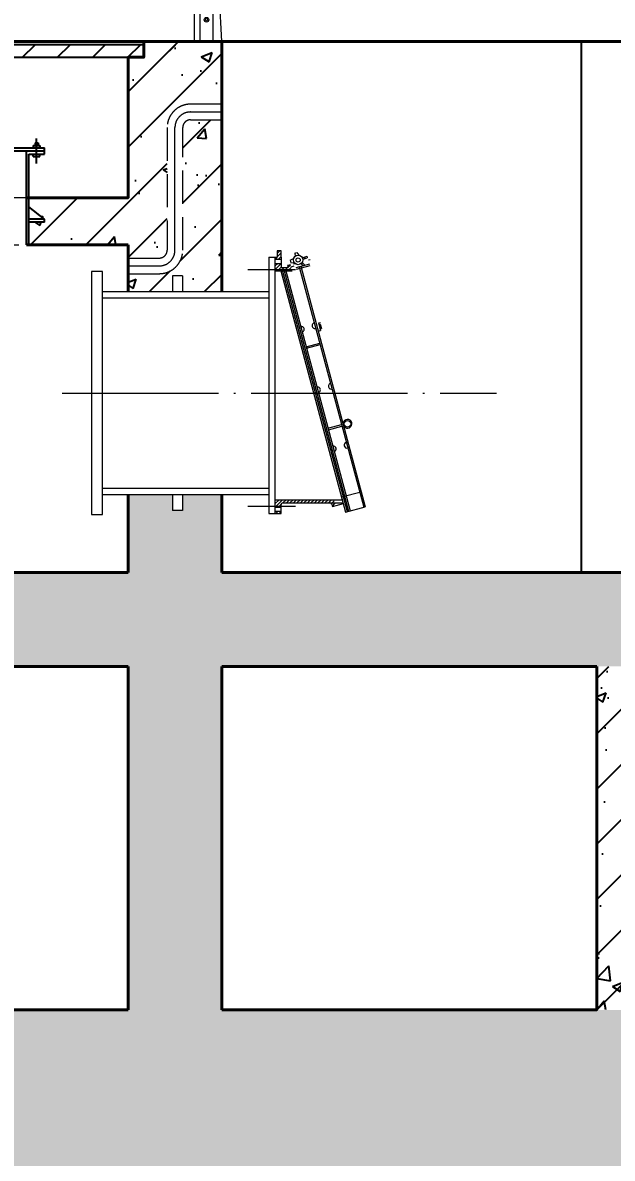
# Model space of a CAD drawing. Extents: x -51258 to 164715, y -112558 to 496610.
# Drawn here: x 75458 to 79233, y 44842 to 52113 of the extents above; entities that cross this region are included whole.
import ezdxf

# ---------------------------------------------------------------- set-up
doc = ezdxf.new("R2010")
doc.units = 0
doc.header["$LTSCALE"] = 1000
doc.header["$PDMODE"] = 32
doc.header["$PDSIZE"] = 1
for name, pattern in [('ACAD_ISO03W100', [30, 12, -18]), ('CENTER', [2, 1.25, -0.25, 0.25, -0.25]), ('DASH', [0.35, 0.25, -0.1]), ('DOTE', [2.42, 2, -0.2, 0.02, -0.2])]:
    doc.linetypes.add(name, pattern=pattern)
for name, color, linetype, lineweight in [('中心线0.15', 5, 'DOTE', 15), ('中粗线0.25', 6, 'Continuous', 25), ('细线0.15', 4, 'Continuous', 15), ('结构轮廓线0.4', 1, 'Continuous', 40), ('虚线0.15', 2, 'DASH', 15)]:
    doc.layers.add(name, color=color, linetype=linetype, lineweight=lineweight)
doc.layers.add('填充252', color=252, linetype='Continuous')
doc.styles.add('han', font='pdatxt.shx', dxfattribs={"width": 0.7, "bigfont": 'chinese.shx'})
doc.styles.add('图中的汉字和数字', font='njsyeng.shx', dxfattribs={"width": 0.7, "bigfont": 'njsychn.shx'})
doc.linetypes.add('FENCELINE2', pattern='A,0.25,-0.1,[132,ltypeshp.shx,S=0.1,R=0,X=-0.1,Y=0],-0.1,1', length=1.45)
doc.dimstyles.new('1比200(加大字号)', dxfattribs={"dimtxt": 700, "dimasz": 240, "dimexe": 240, "dimexo": 30, "dimgap": 20, "dimtad": 1, "dimdec": 0, "dimdsep": 46, "dimtxsty": '图中的汉字和数字', "dimblk": 'ARCHTICK', "dimcen": 2, "dimclrd": 3, "dimclre": 3, "dimclrt": 3, "dimadec": 0, "dimazin": 0, "dimtfac": 1, "dimtdec": 0, "dimtmove": 2, "dimatfit": 3, "dimldrblk": 'ARCHTICK', "dimfxl": 1000, "dimfxlon": 1, "dimarcsym": 0})
pattern_1 = [(45, (7490.71, -136473.77), (-176.7767, 176.7767), []), (50, (7490.7, -136473.77), (717.2602, -62.7521), [75, -825]), (355, (7490.7, -136473.8), (-138.7513, 752.192), [60, -660]), (100.4514, (7550.5, -136479), (578.5094, 689.4395), [63.7402, -701.142]), (46.1842, (7490.7, -136273.8), (1067.241, -165.519), [112.5, -1237.5]), (96.6356, (7579.7, -136287.6), (934.6627, 974.118), [95.61, -1051.713]), (351.1842, (7490.7, -136273.8), (934.662, 974.1186), [90, -990]), (21, (7590.7, -136323.77), (596.907, -402.6189), [75, -825]), (326, (7590.7, -136323.8), (243.3153, 725.15), [60, -660]), (71.4514, (7640.46, -136357.3), (840.2226, 322.5305), [63.7402, -701.142]), (37.5, (7490.71, -136473.77), (12.15986, 332.89385), [0, -652, 0, -670, 0, -662.5]), (7.5, (7490.7, -136473.77), (263.06954, 394.4117), [0, -382, 0, -637, 0, -252.5]), (327.5, (7267.71, -136473.77), (533.82244, -22.55487), [0, -250, 0, -780, 0, -1035]), (317.5, (7167.7, -136473.77), (583.1862, 100.105), [0, -325, 0, -518, 0, -735])]
pattern_2 = [(45, (-42454.831, -2245.695), (-11.22532, 11.22532), [])]
pattern_3 = [(45, (-42454.831, -1779.4), (-11.22532, 11.22532), [])]

# ---------------------------------------------------------------- blocks, each defined once
blk = doc.blocks.new('GB1')
for p, q in [((5545938.5, -695903.5), (5545938.5, -695779.8)), ((5545938.5, -695779.8), (5546044, -695779.8)), ((5545990.4, -695779.8), (5545990.4, -695903.5)), ((5546044, -695761.7), (5546044, -695790.1)), ((5546070.5, -695761.7), (5546044, -695761.7)), ((5546049.7, -695731.4), (5546049.7, -695761.7)), ((5546064.9, -695731.4), (5546049.7, -695731.4)), ((5546064.9, -695761.7), (5546064.9, -695731.4)), ((5546070.5, -695790.1), (5546070.5, -695761.7)), ((5546070.5, -695779.8), (5546165.1, -695779.8)), ((5546191.6, -695761.7), (5546165.1, -695761.7)), ((5546165.1, -695761.7), (5546165.1, -695790.1)), ((5546185.6, -695731.4), (5546170.5, -695731.4)), ((5546170.5, -695731.4), (5546170.5, -695761.7)), ((5546185.6, -695761.7), (5546185.6, -695731.4)), ((5546191.6, -695790.1), (5546191.6, -695761.7)), ((5546191.6, -695779.8), (5546283.2, -695779.8)), ((5546235.3, -695779.8), (5546235.3, -695903.5)), ((5546283.2, -695779.8), (5546283.2, -695903.5)), ((5544837.5, -695850.8), (5544837.5, -695867.9)), ((5544856.1, -695850.8), (5544837.5, -695850.8)), ((5544838.4, -695850.8), (5544838.4, -695867.9)), ((5544846.8, -695984.1), (5544846.8, -695822.9)), ((5544855.2, -695850.8), (5544855.2, -695867.9)), ((5544856.1, -695850.8), (5544856.1, -695867.9)), ((5546013.8, -695846.9), (5546013.8, -695883.5)), ((5546100.8, -695846.9), (5546013.8, -695846.9)), ((5546036.5, -695790.1), (5546036.5, -695846.9)), ((5546081.9, -695790.1), (5546036.5, -695790.1)), ((5546081.9, -695846.9), (5546081.9, -695790.1)), ((5546100.8, -695846.9), (5546100.8, -695883.5)), ((5546220.2, -695846.9), (5546134.9, -695846.9)), ((5546134.9, -695846.9), (5546134.9, -695883.5)), ((5546203, -695790.1), (5546157.6, -695790.1)), ((5546157.6, -695790.1), (5546157.6, -695846.9)), ((5546203, -695846.9), (5546203, -695790.1)), ((5546220.2, -695846.9), (5546220.2, -695883.5)), ((5547365.5, -695850.8), (5547365.5, -695867.9)), ((5547365.5, -695850.8), (5547384.1, -695850.8)), ((5547366.4, -695850.8), (5547366.4, -695867.9)), ((5547374.8, -695984.1), (5547374.8, -695822.9)), ((5547374.8, -695984.1), (5547374.8, -695822.9)), ((5547383.2, -695850.8), (5547383.2, -695867.9)), ((5547384.1, -695850.8), (5547384.1, -695867.9)), ((5544796.8, -695883.5), (5547424.8, -695883.5)), ((5544796.8, -695923.5), (5544796.8, -695883.5)), ((5544796.8, -695903.5), (5547424.8, -695903.5)), ((5544796.8, -695923.5), (5544896.8, -695923.5)), ((5544867.5, -695867.9), (5544826.1, -695867.9)), ((5544826.1, -695867.9), (5544826.1, -695883.5)), ((5544826.1, -695883.5), (5544867.5, -695883.5)), ((5544826.1, -695939.1), (5544826.1, -695923.5)), ((5544867.5, -695867.9), (5544867.5, -695883.5)), ((5544867.5, -695939.1), (5544867.5, -695923.5)), ((5544896.8, -696503.5), (5544896.8, -695923.5)), ((5544910.8, -696503.5), (5544910.8, -695903.5)), ((5545938.5, -695903.6), (5545938.5, -695883.6)), ((5547310.8, -696503.5), (5547310.8, -695903.5)), ((5547324.8, -696503.5), (5547324.8, -695923.5)), ((5547324.8, -695923.5), (5547424.8, -695923.5)), ((5547354.1, -695867.9), (5547395.5, -695867.9)), ((5547354.1, -695867.9), (5547354.1, -695883.5)), ((5547354.1, -695939.1), (5547354.1, -695923.5)), ((5547395.5, -695867.9), (5547395.5, -695883.5)), ((5547395.5, -695939.1), (5547395.5, -695923.5)), ((5547424.8, -695923.5), (5547424.8, -695883.5)), ((5544867.5, -695939.1), (5544826.1, -695939.1)), ((5547354.1, -695939.1), (5547395.5, -695939.1)), ((5544796.8, -696339.5), (5544896.8, -696260.9)), ((5547424.8, -696339.5), (5547324.8, -696260.9)), ((5544796.8, -696339.5), (5544896.8, -696339.5)), ((5544796.8, -696359.5), (5544796.8, -696339.5)), ((5544796.8, -696359.5), (5544896.8, -696359.5)), ((5547424.8, -696339.5), (5547324.8, -696339.5)), ((5547424.8, -696359.5), (5547324.8, -696359.5)), ((5547424.8, -696359.5), (5547424.8, -696339.5))]:
    blk.add_line(p, q)
for points, knots in [([(5546185.6, -695731.4), (5546165.1, -695706.4), (5546117.7, -695648.8), (5546038.8, -695658.9), (5545967.9, -695667.6)], [0, 0, 0, 0, 96.393867, 221.644192, 221.644192, 221.644192, 221.644192]), ([(5546170.5, -695731.4), (5546149.9, -695706.4), (5546102, -695654.7), (5546024.3, -695669.8), (5545967.9, -695676.1)], [0, 0, 0, 0, 96.393867, 219.695139, 219.695139, 219.695139, 219.695139])]:
    blk.add_open_spline(points, degree=3, knots=knots)
blk = doc.blocks.new('RTSH')
at = {"layer": '细线0.15'}
h = blk.add_hatch(dxfattribs=at)
h.set_pattern_fill('ANSI31', color=256, scale=5, style=0)
h.set_pattern_definition(pattern_3)
h.paths.add_polyline_path([(516.4, 910.5), (490.8, 910.5), (490.8, 870.4), (476.4, 870.4), (476.4, 856.4), (516.4, 856.4), (516.4, 870.4)])
h = blk.add_hatch(dxfattribs=at)
h.set_pattern_fill('ANSI31', color=256, scale=5, style=0)
h.set_pattern_definition(pattern_3)
h.paths.add_polyline_path([(516.4, 802.9), (516.4, 829.4), (476.4, 829.4), (476.4, 782.9), (586.4, 782.9), (576, 821.4), (556.7, 816.3), (560.3, 802.9)])
h = blk.add_hatch(dxfattribs=at)
h.set_pattern_fill('ANSI31', color=256, scale=5, style=0)
h.set_pattern_definition(pattern_2)
h.paths.add_polyline_path([(831.3, -703.4, -0.339454), (840.9, -710.8), (845.2, -726.7), (864.5, -721.5), (854.3, -683.4), (476.4, -683.4), (476.4, -729.9), (516.4, -729.9), (516.4, -713.4, -0.414214), (526.4, -703.4)])
h = blk.add_hatch(dxfattribs=at)
h.set_pattern_fill('ANSI31', color=256, scale=5, style=0)
h.set_pattern_definition(pattern_2)
h.paths.add_polyline_path([(476.4, -756.9), (476.4, -770.9), (516.4, -770.9), (516.4, -756.9)])
at = {"layer": '中心线0.15', "ltscale": 0.5}
blk.add_lwpolyline([(-885.8, 0), (1895, 0)], dxfattribs=at)
at = {"layer": '细线0.15'}
for points in [[(516.4, 910.5), (490.8, 910.5)], [(490.8, 910.5), (490.8, 870.4)], [(516.4, 870.4), (516.4, 910.5)], [(603.8, 896.1), (617.7, 899.8)], [(603.8, 896.1), (606, 876)], [(617.7, 899.8), (628.4, 882.4)], [(667.7, 868.9), (670.2, 873.1)], [(670.2, 873.1), (679.8, 875.7)], [(679.8, 875.7), (682.7, 864.9)], [(436.4, 870.4), (436.4, -770.9)], [(436.4, 870.4), (476.4, 870.4)], [(476.4, 870.4), (476.4, -770.9)], [(476.4, 870.4), (490.8, 870.4)], [(476.4, 856.4), (516.4, 856.4)], [(476.4, 829.4), (516.4, 829.4)], [(516.4, 870.4), (516.4, 802.9)], [(516.4, 802.9), (560.3, 802.9)], [(576, 821.4), (556.7, 816.3)], [(556.7, 816.3), (560.3, 802.9)], [(573.5, 850.5), (596.3, 862.5)], [(573.5, 850.5), (577.9, 834.1)], [(577.9, 834.1), (599.1, 836.1)], [(579.3, 809.1), (598.7, 814.3)], [(595.3, 826.6), (605, 829.2)], [(611.9, 803.4), (698.9, 826.7)], [(614.5, 793.7), (701.5, 817)], [(632.1, 808.8), (1044.7, -731)], [(641.8, 811.4), (1054.4, -728.5)], [(643.5, 828.1), (655.9, 815.2)], [(650.3, 835.4), (667, 818.1)], [(650.9, 868), (662.4, 871)], [(654.9, 857.5), (665.3, 860.2)], [(662.4, 871), (663.3, 867.7)], [(663.3, 867.7), (667.7, 868.9)], [(664.3, 863.8), (668.8, 865)], [(664.3, 863.8), (665.3, 860.2)], [(668.8, 865), (673, 862.6)], [(673, 862.3), (682.7, 864.9)], [(691.9, 852.5), (701.6, 855.1)], [(-178.9, 749.9), (-178.9, 649)], [(-115, 749.9), (-178.9, 749.9)], [(-115, 749.9), (-115, 649)], [(301.9, 790.2), (607.1, 790.2)], [(476.4, 782.9), (586.4, 782.9)], [(514.8, 782.9), (928.8, -762.1)], [(523.8, 788.1), (938.5, -759.5)], [(535.5, 782.9), (948.1, -756.9)], [(545.9, 782.9), (957.8, -754.3)], [(-627.6, 650), (436.4, 650)], [(-627.6, 610), (436.4, 610)], [(754.5, 448.8), (769, 452.7)], [(754.5, 448.8), (767.4, 400.5)], [(756.9, 439.1), (766.6, 441.7)], [(756.9, 439.1), (766.6, 441.7)], [(758.2, 434.3), (767.9, 436.8)], [(766.7, 441.7), (774.5, 412.7)], [(752.9, 396.6), (767.4, 400.5)], [(759.5, 429.4), (769.2, 432)], [(760.8, 424.6), (770.5, 427.2)], [(762.2, 419.8), (771.9, 422.4)], [(763.5, 415), (773.2, 417.6)], [(764.8, 410.1), (774.5, 412.7)], [(676.2, 296.7), (763.1, 320)], [(678.8, 287), (765.7, 310.3)], [(816.1, -225.5), (903, -202.2)], [(818.7, -235.2), (905.6, -211.9)], [(911.3, -194.3), (920.8, -191.8)], [(916.7, -214.6), (926.2, -212.1)], [(-627.6, -610), (436.4, -610)], [(-627.6, -650), (436.4, -650)], [(-178.9, -651), (-178.9, -751.9)], [(-115, -651), (-115, -751.9)], [(902.9, -665.5), (1028.5, -631.9)], [(301.9, -724.6), (607.1, -724.6)], [(476.4, -683.4), (907.7, -683.4)], [(516.4, -770.9), (516.4, -713.4)], [(526.4, -703.4), (913.1, -703.4)], [(840.9, -710.8), (845.2, -726.7)], [(845.2, -726.7), (914.4, -708.1)], [(-115, -751.9), (-178.9, -751.9)], [(436.4, -770.9), (476.4, -770.9)], [(476.4, -729.9), (516.4, -729.9)], [(476.4, -756.9), (516.4, -756.9)], [(476.4, -770.9), (516.4, -770.9)], [(928.8, -762.1), (1054.4, -728.5)]]:
    blk.add_lwpolyline(points, dxfattribs=at)
blk.add_lwpolyline([(-627.6, 777.8), (-698.8, 777.8), (-698.8, -777.8), (-627.6, -777.8)], close=True, dxfattribs=at)
for points in [[(728.5, 449.2, 1), (738.1, 413.4)], [(650.8, 391.4, 1), (641.9, 424.7)], [(754.6, 4, 1), (745.6, 37.4)], [(832.3, 61.9, 1), (841.8, 26.1)], [(918.7, -214.1, 5.129551), (913.2, -193.8)], [(855.8, -373.9, 1), (846.9, -340.5)], [(933.5, -316, 1), (943.1, -351.8)], [(526.4, -703.4, 0.414214), (516.4, -713.4)], [(840.9, -710.8, 0.339454), (831.3, -703.4)]]:
    blk.add_lwpolyline(points, format="xyb", dxfattribs=at)
for centre, radius in [((624.9, 852.2), 30.4), ((624.9, 852.2), 13.3), ((941, -197.3), 21)]:
    blk.add_circle(centre, radius, dxfattribs=at)
blk = doc.blocks.new('LG')
at = {"layer": '细线0.15'}
for p, q in [((359148.3, -64654.5, 40), (359058.3, -64789.9, 40)), ((359178.3, -64789.9, 40), (359199.8, -64677.3, 40)), ((359058.3, -64789.9, 40), (359058.3, -65549.9))]:
    blk.add_line(p, q, dxfattribs=at)
at = {"layer": '细线0.15', "lineweight": 0}
for p, q in [((359195.3, -64789.9, 40), (359097.3, -64789.9, 40)), ((359097.3, -65549.9), (359097.3, -64789.9, 40)), ((359235.3, -65549.9), (359195.3, -64789.9, 40))]:
    blk.add_line(p, q, dxfattribs=at)
at = {"layer": '细线0.15', "linetype": 'ACAD_ISO03W100'}
blk.add_line((359178.3, -64789.9, 40), (359178.3, -65549.9), dxfattribs=at)
at = {"layer": '细线0.15', "linetype": 'FENCELINE2'}
blk.add_line((359045.8, -65549.9), (359245.8, -65549.9), dxfattribs=at)
at = {"layer": '细线0.15', "lineweight": 0}
for centre, radius in [((359188, -64634.4, 40), 44.5), ((359188, -64634.4, 40), 42), ((359137.3, -64901.8, 40), 15), ((359137.3, -65409.9), 15)]:
    blk.add_circle(centre, radius, dxfattribs=at)
at = {"layer": '细线0.15'}
for centre, radius in [((359077.3, -64854.4, 40), 19), ((359077.3, -64854.4, 40), 17), ((359137.3, -64901.8, 40), 7.5), ((359077.3, -64991.4, 40), 19), ((359077.3, -64991.4, 40), 17), ((359077.3, -65168.4, 40), 19), ((359077.3, -65168.4, 40), 17), ((359077.3, -65345.4), 19), ((359077.3, -65345.4), 17), ((359137.3, -65409.9), 7.5)]:
    blk.add_circle(centre, radius, dxfattribs=at)
blk = doc.blocks.new('_ArchTick')
at = {"color": 0, "linetype": 'ByBlock', "const_width": 0.4}
blk.add_lwpolyline([(-0.5, -0.5), (0.5, 0.5)], dxfattribs=at)
blk = doc.blocks.new('*D249')
at = {"color": 3, "lineweight": -2, "transparency": 16777216}
for p, q in [((60733, 54055.1), (60733, 55295.1)), ((79732.9, 54055.1), (79732.9, 55295.1)), ((60733, 55055.1), (79732.9, 55055.1))]:
    blk.add_line(p, q, dxfattribs=at)
at = {"layer": 'Defpoints', "color": 0, "transparency": 16777216}
for p in [(79732.9, 55055.1), (60733, 45856.1), (79732.9, 44007.9)]:
    blk.add_point(p, dxfattribs=at)
at = {"color": 3, "lineweight": -2, "transparency": 16777216, "xscale": 240, "yscale": 240, "zscale": 240, "rotation": 180}
blk.add_blockref('_ArchTick', (60733, 55055.1), dxfattribs=at)
at = {"color": 3, "lineweight": -2, "transparency": 16777216, "xscale": 240, "yscale": 240, "zscale": 240}
blk.add_blockref('_ArchTick', (79732.9, 55055.1), dxfattribs=at)
at = {"color": 3, "transparency": 16777216, "insert": (70233, 55425.1), "char_height": 700, "attachment_point": 5, "style": 'han'}
blk.add_mtext('19000', dxfattribs=at)
blk = doc.blocks.new('*D252')
at = {"color": 3, "lineweight": -2, "transparency": 16777216}
for p, q in [((40333, 55133.8), (40333, 56373.8)), ((105133, 55133.8), (105133, 56373.8)), ((40333, 56133.8), (105133, 56133.8))]:
    blk.add_line(p, q, dxfattribs=at)
at = {"layer": 'Defpoints', "color": 0, "transparency": 16777216}
for p in [(105133, 56133.8), (105133, 46491.9), (40333, 45802.9)]:
    blk.add_point(p, dxfattribs=at)
at = {"color": 3, "lineweight": -2, "transparency": 16777216, "xscale": 240, "yscale": 240, "zscale": 240, "rotation": 180}
blk.add_blockref('_ArchTick', (40333, 56133.8), dxfattribs=at)
at = {"color": 3, "lineweight": -2, "transparency": 16777216, "xscale": 240, "yscale": 240, "zscale": 240}
blk.add_blockref('_ArchTick', (105133, 56133.8), dxfattribs=at)
at = {"color": 3, "transparency": 16777216, "insert": (72733, 56503.8), "char_height": 700, "attachment_point": 5, "style": 'han'}
blk.add_mtext('64800', dxfattribs=at)

msp = doc.modelspace()

# ---------------------------------------------------------------- hatches: boundary and pattern name
at = {"layer": '填充252'}
h = msp.add_hatch(dxfattribs=at)
h.set_pattern_fill('钢筋混凝土', color=256, scale=100, style=0)
h.set_pattern_definition(pattern_1)
h.paths.add_polyline_path([(76533, 51591.5), (76733, 51591.5), (76733, 51991.9), (76233, 51991.9), (76233, 51891.9), (76133, 51891.9), (76133, 50991.9), (75497, 50991.9), (75497, 50934.5), (75597, 50856), (75597, 50836), (75497, 50836), (75497, 50691.9), (76133, 50691.9), (76133, 50606.2), (76333, 50606.2, 0.414214), (76383, 50656.2), (76383, 51441.5, -0.414214)])
h = msp.add_hatch(dxfattribs=at)
h.set_pattern_fill('ANSI31', color=256, scale=100, style=0)
h.set_pattern_definition([(45, (72538.91, 51891.93), (-112.253, 112.253), [])])
h.paths.add_polyline_path([(76438.9, 51972.3), (72538.9, 51972.3), (72538.9, 51891.9), (76438.9, 51891.9)])
h = msp.add_hatch(dxfattribs=at)
h.set_pattern_fill('钢筋混凝土', color=256, scale=100, style=0)
h.set_pattern_definition(pattern_1)
edge = h.paths.add_edge_path()
edge.add_line((76481.7, 50491.8), (76481.7, 50391.9))
edge.add_line((76481.7, 50391.9), (76733, 50391.9))
edge.add_line((76733, 50391.9), (76733, 51491.5))
edge.add_line((76733, 51491.5), (76533, 51491.5))
edge.add_arc((76533, 51441.5), 50, 90, 180)
edge.add_line((76483, 51441.5), (76483, 50656.2))
edge.add_arc((76333, 50656.2), 150, -90, 0, ccw=False)
edge.add_line((76333, 50506.2), (76133, 50506.2))
edge.add_line((76133, 50506.2), (76133, 50391.9))
edge.add_line((76133, 50391.9), (76417.8, 50391.9))
edge.add_line((76417.8, 50391.9), (76417.8, 50491.8))
edge.add_line((76417.8, 50491.8), (76481.7, 50491.8))
h = msp.add_hatch(dxfattribs=at)
h.set_pattern_fill('钢筋混凝土', color=256, scale=100, style=0)
h.set_pattern_definition([(45, (515662.37, -279097.2), (-176.7767, 176.7767), []), (50, (515662.4, -279097.2), (717.2602, -62.75213), [75, -825]), (355, (515662.4, -279097.2), (-138.7513, 752.1921), [60, -660]), (100.4514, (515722.14, -279102.4), (578.5094, 689.4395), [63.7402, -701.1421]), (46.1842, (515662.4, -278897.2), (1067.241, -165.519), [112.5, -1237.5]), (96.6356, (515751.3, -278911), (934.6627, 974.1179), [95.6103, -1051.713]), (351.1842, (515662.4, -278897.2), (934.662, 974.1186), [90, -990]), (21, (515762.4, -278947.2), (596.90705, -402.6189), [75, -825]), (326, (515762.4, -278947.2), (243.3153, 725.15), [60, -660]), (71.4514, (515812.1, -278980.75), (840.2226, 322.5305), [63.7402, -701.1421]), (37.5, (515662.37, -279097.2), (12.15986, 332.89385), [0, -652, 0, -670, 0, -662.5]), (7.5, (515662.37, -279097.2), (263.06954, 394.41171), [0, -382, 0, -637, 0, -252.5]), (327.5, (515439.37, -279097.2), (533.82244, -22.55487), [0, -250, 0, -780, 0, -1035]), (317.5, (515339.37, -279097.2), (583.18617, 100.105), [0, -325, 0, -518, 0, -735])])
h.paths.add_polyline_path([(69680.2, 45791.9), (69680.2, 45712.2), (69180.2, 45712.2), (69180.2, 45791.9)], flags=16)
h.paths.add_polyline_path([(75082.3, 48591.9), (75082.3, 47991.9), (76133, 47991.9), (76133, 45791.9), (65333, 45791.9), (64533, 45791.9), (61733, 46491.9), (60733, 46491.9), (60733.1, 44792), (79732.9, 44792), (79733, 45791.9), (76733, 45791.9), (76733, 47991.9), (79733, 47991.9), (79733, 48591.9), (76733, 48591.9), (76733, 49091.9), (76481.7, 49091.9), (76481.7, 48990), (76417.8, 48990), (76417.8, 49091.9), (76133, 49091.9), (76133, 48591.9), (75337.5, 48591.9), (75337.5, 48091.9), (75137.5, 48091.9), (75137.5, 48591.9)])
h = msp.add_hatch(dxfattribs=at)
h.set_pattern_fill('钢筋混凝土', color=256, scale=100, style=0)
h.set_pattern_definition([(45, (79132.98, 45791.9), (-176.777, 176.777), []), (50, (79133, 45791.9), (717.26, -62.75), [75, -825]), (355, (79133, 45791.9), (-138.75, 752.2), [60, -660]), (100.45, (79192.75, 45786.7), (578.5, 689.44), [63.74, -701.14]), (46.184, (79133, 45991.9), (1067.24, -165.52), [112.5, -1237.5]), (96.636, (79221.9, 45978.1), (934.66, 974.1), [95.6, -1051.7]), (351.184, (79133, 45991.9), (934.66, 974.1), [90, -990]), (21, (79233, 45941.9), (596.9, -402.62), [75, -825]), (326, (79233, 45941.9), (243.32, 725.15), [60, -660]), (71.45, (79282.7, 45908.36), (840.22, 322.53), [63.74, -701.14]), (37.5, (79132.98, 45791.9), (12.16, 332.894), [0, -652, 0, -670, 0, -662.5]), (7.5, (79132.98, 45791.9), (263.07, 394.41), [0, -382, 0, -637, 0, -252.5]), (327.5, (78909.98, 45791.9), (533.822, -22.555), [0, -250, 0, -780, 0, -1035]), (317.5, (78809.98, 45791.9), (583.19, 100.105), [0, -325, 0, -518, 0, -735])])
h.paths.add_polyline_path([(79133, 47991.9), (79133, 45791.9), (79733, 45791.9), (79733, 45991.9), (79733, 47991.9)])

# ---------------------------------------------------------------- linework, layer by layer
msp.add_lwpolyline([(72333, 51891.9), (76233, 51891.9), (76233, 51972.3), (72333, 51972.3)], close=True)
at = {"layer": '中心线0.15', "linetype": 'CENTER', "ltscale": 10}
msp.add_lwpolyline([(76133, 50556.2), (76333, 50556.2, 0.414214), (76433, 50656.2), (76433, 51441.5, -0.414214), (76533, 51541.5), (76733, 51541.5)], format="xyb", dxfattribs=at)
at = {"layer": '中粗线0.25'}
msp.add_lwpolyline([(79033, 51991.9), (79033, 48591.2)], dxfattribs=at)
at = {"layer": '结构轮廓线0.4'}
for points in [[(71833, 51991.9), (79733, 51991.9)], [(76233, 51991.9), (76233, 51891.9), (76133, 51891.9), (76133, 50991.9), (75483, 50991.9)], [(76733, 51991.9), (76733, 50391.9)], [(75483, 50691.9), (76133, 50691.9)], [(76133, 50691.9), (76133, 50391.9)], [(76133, 49091.9), (76133, 48591.9)], [(76733, 49091.9), (76733, 48591.9)], [(75082.3, 48591.9), (76133, 48591.9)], [(76733, 48591.9), (79733, 48591.9)], [(75082.3, 47991.9), (76133, 47991.9)], [(76133, 47991.9), (76133, 45791.9)], [(76733, 47991.9), (76733, 45791.9)], [(76733, 47991.9), (79133, 47991.9)], [(79133, 47991.9), (79133, 45791.9)], [(60733, 45791.9), (60733, 46491.9), (61733, 46491.9), (64533, 45791.9), (76133, 45791.9)], [(76733, 45791.9), (79133, 45791.9)]]:
    msp.add_lwpolyline(points, dxfattribs=at)
at = {"layer": '虚线0.15', "ltscale": 0.85}
for points in [[(76733, 51591.5), (76533, 51591.5, 0.414214), (76383, 51441.5), (76383, 50656.2)], [(76133, 50506.2), (76333, 50506.2, 0.414213), (76483, 50656.2), (76483, 51441.5, -0.414214), (76533, 51491.5), (76733, 51491.5)], [(76333, 50606.2, 0.414214), (76383, 50656.2)]]:
    msp.add_lwpolyline(points, format="xyb", dxfattribs=at)
at = {"layer": '虚线0.15'}
for points in [[(75483, 50991.9), (73083, 50991.9)], [(73083, 50691.9), (75483, 50691.9)]]:
    msp.add_lwpolyline(points, dxfattribs=at)
at = {"layer": '虚线0.15', "ltscale": 0.85}
msp.add_lwpolyline([(76133, 50606.2), (76333, 50606.2)], dxfattribs=at)

# ---------------------------------------------------------------- block references
for name, p in [('LG', (-282502.3, 117541.8)), ('GB1', (-5471827.8, 747195.4)), ('RTSH', (76596.7, 49741.9))]:
    msp.add_blockref(name, p)

# ---------------------------------------------------------------- dimensions: what is measured, and where the dimension line sits
for base, p1, p2, picture, middle in [((105133, 56133.8), (40333, 45802.9), (105133, 46491.9), '*D252', (72733, 56503.8)), ((79732.9, 55055.1), (60733, 45856.1), (79732.9, 44007.9), '*D249', (70233, 55425.1))]:
    dim = msp.add_linear_dim(base=base, p1=p1, p2=p2, dimstyle='1比200(加大字号)', override={"dimtxsty": 'han'})
    dim.commit()
    dim.dimension.update_dxf_attribs({"geometry": picture, "text_midpoint": middle})

doc.saveas('drawing.dxf')
